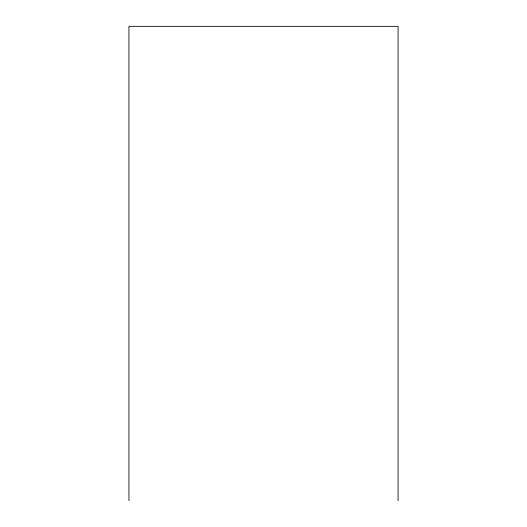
<?xml version="1.0" encoding="UTF-8"?>
<svg xmlns="http://www.w3.org/2000/svg" width="527" height="527" viewBox="0 0 527 527"><rect width="100%" height="100%" fill="white"/><g stroke="black" fill="none" stroke-linecap="round" stroke-linejoin="round"><path stroke-width="0.79" d="M398.063 500.65L398.063 26.35L128.937 26.35L128.937 500.65"/></g></svg>
